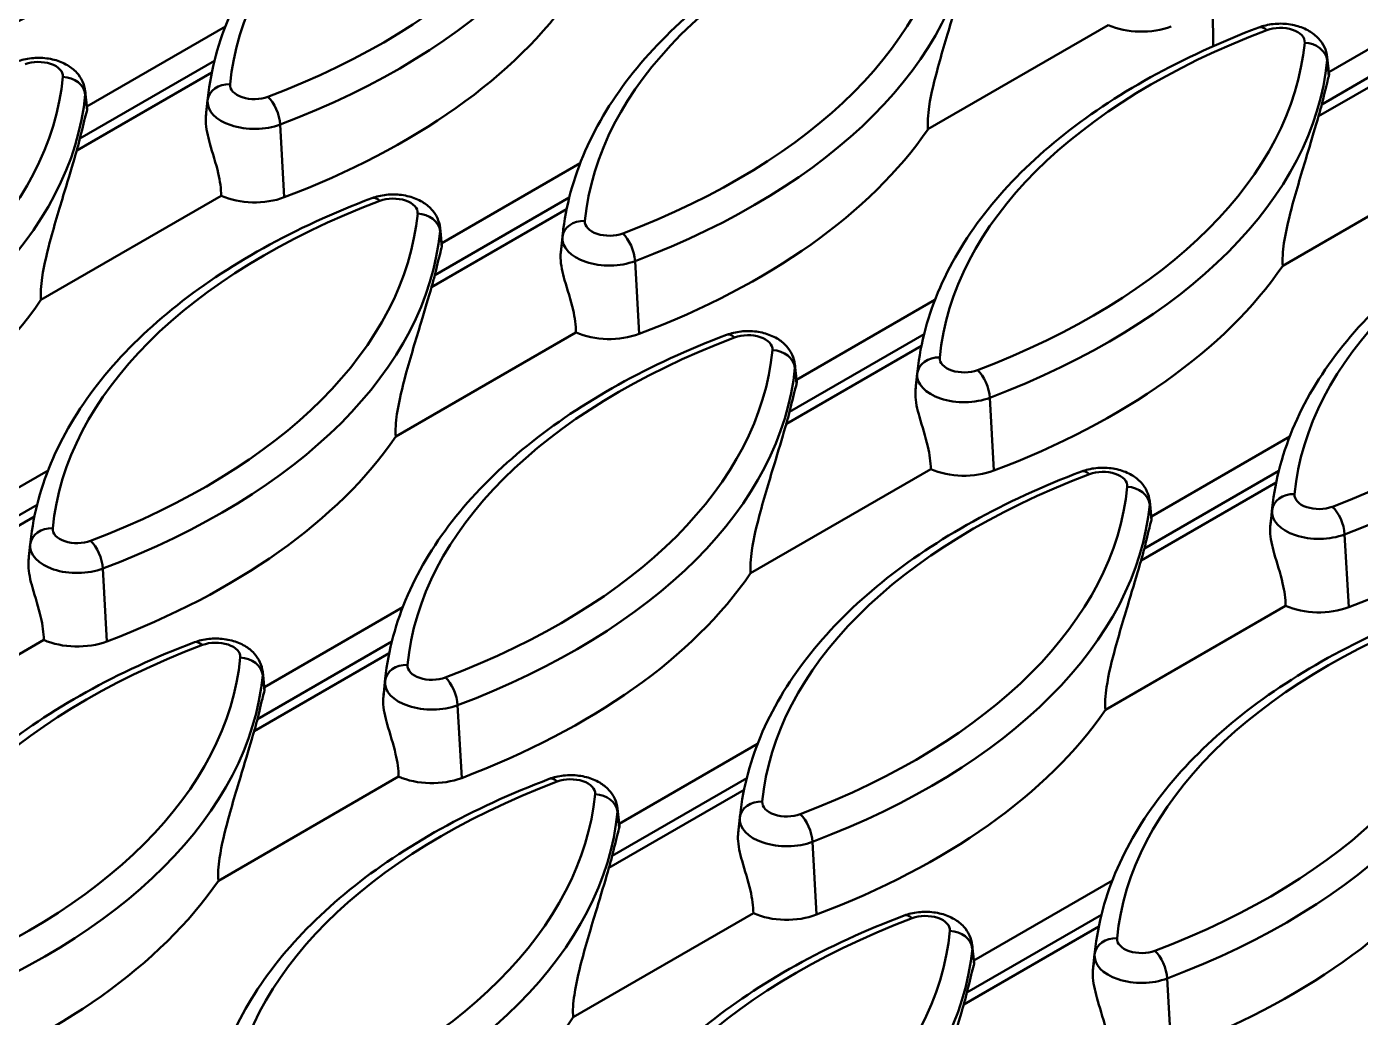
# Model space of a CAD drawing. Header units: millimetres. Extents: x 0 to 2774, y -40 to 1485.
# Drawn here: x 191.62 to 235.92, y 389.21 to 422.1 of the extents above; entities that cross this region are included whole.
import ezdxf

# ---------------------------------------------------------------- set-up
doc = ezdxf.new("R2010")
doc.units = ezdxf.units.MM
doc.header["$LTSCALE"] = 2.5
doc.layers.add('Sichtbar (ISO)', color=7, linetype='Continuous', lineweight=50)
doc.layers.add('Sichtbar schmal (ISO)', color=7, linetype='Continuous', lineweight=50)

msp = doc.modelspace()

# ---------------------------------------------------------------- linework, layer by layer
at = {"layer": 'Sichtbar (ISO)'}
for p, q in [((193.62, 419.45), (198.219, 422.105)), ((221.557, 418.696), (227.543, 422.152)), ((234.868, 420.584), (237.231, 421.948)), ((234.814, 421.088), (234.877, 420.502)), ((193.566, 419.954), (193.629, 419.368)), ((197.638, 419.738), (197.586, 419.252)), ((205.405, 414.914), (210.004, 417.569)), ((233.342, 414.16), (239.328, 417.615)), ((192.094, 413.025), (198.08, 416.481)), ((205.351, 415.418), (205.414, 414.831)), ((209.423, 415.202), (209.371, 414.716)), ((217.191, 410.378), (221.789, 413.033)), ((203.879, 408.489), (209.865, 411.945)), ((217.136, 410.882), (217.199, 410.295)), ((221.208, 410.666), (221.156, 410.179)), ((228.976, 405.842), (233.575, 408.497)), ((187.728, 404.708), (192.327, 407.363)), ((215.665, 403.953), (221.651, 407.409)), ((228.922, 406.346), (228.984, 405.759)), ((232.993, 406.13), (232.941, 405.643)), ((191.745, 404.996), (191.693, 404.509)), ((199.513, 400.172), (204.112, 402.827)), ((227.45, 399.417), (233.436, 402.873)), ((186.202, 398.283), (192.188, 401.739)), ((199.459, 400.675), (199.522, 400.089)), ((203.531, 400.459), (203.478, 399.973)), ((211.298, 395.636), (215.897, 398.291)), ((197.987, 393.747), (203.973, 397.203)), ((211.244, 396.139), (211.307, 395.553)), ((215.316, 395.923), (215.263, 395.437)), ((223.083, 391.099), (227.682, 393.755)), ((209.772, 389.211), (215.758, 392.667)), ((223.029, 391.603), (223.092, 391.017)), ((227.101, 391.387), (227.049, 390.901))]:
    msp.add_line(p, q, dxfattribs=at)
for centre, major_axis, start_param, end_param in [((174.639, 433.096), (25.106, 0), 5.2921, 5.906759), ((186.424, 428.56), (25.106, 0), 5.2921, 5.906759), ((228.65, 422.976), (-1.806, 0), 0.911322, 2.150508), ((209.994, 421.529), (24.887, 0), 6.114898, 6.142932), ((198.209, 424.024), (25.106, 0), 5.2921, 5.906759), ((168.746, 420.395), (24.887, 0), 6.114898, 6.142932), ((199.187, 417.306), (-1.806, 0), 0.911322, 2.150508), ((180.531, 415.859), (24.887, 0), 6.114898, 6.142932), ((209.994, 419.488), (25.106, 0), 5.2921, 5.906759), ((168.746, 418.354), (25.106, 0), 5.2921, 5.906759), ((210.972, 412.77), (-1.806, 0), 0.911322, 2.150508), ((221.779, 414.952), (25.106, 0), 5.2921, 5.906759), ((192.316, 411.323), (24.887, 0), 6.114898, 6.142932), ((180.531, 413.818), (25.106, 0), 5.2921, 5.906759), ((222.757, 408.233), (-1.806, 0), 0.911322, 2.150508), ((204.101, 406.787), (24.887, 0), 6.114898, 6.142932), ((192.316, 409.282), (25.106, 0), 5.2921, 5.906759), ((234.542, 403.697), (-1.806, 0), 0.911322, 2.150508), ((193.294, 402.563), (-1.806, 0), 0.911322, 2.150508), ((204.101, 404.746), (25.106, 0), 5.2921, 5.906759), ((174.639, 401.117), (24.887, 0), 6.114898, 6.142932), ((205.08, 398.027), (-1.806, 0), 0.911322, 2.150508), ((215.886, 400.209), (25.106, 0), 5.2921, 5.906759), ((186.424, 396.581), (24.887, 0), 6.114898, 6.142932), ((174.639, 399.075), (25.106, 0), 5.2921, 5.906759), ((216.865, 393.491), (-1.806, 0), 0.911322, 2.150508), ((198.209, 392.045), (24.887, 0), 6.114898, 6.142932), ((186.424, 394.539), (25.106, 0), 5.2921, 5.906759)]:
    msp.add_ellipse(centre, major_axis=major_axis, ratio=0.57735, start_param=start_param, end_param=end_param, dxfattribs=at)
for points, knots in [([(208.977, 431.145), (207.696, 430.661), (206.489, 430.107), (204.266, 428.873), (203.25, 428.194), (201.441, 426.729), (200.648, 425.943), (199.319, 424.285), (198.782, 423.413), (197.992, 421.609), (197.739, 420.678), (197.638, 419.738)], [2.9359057, 2.9359057, 2.9359057, 2.9359057, 3.121742, 3.121742, 3.3075784, 3.3075784, 3.4934147, 3.4934147, 3.6792511, 3.6792511, 3.8650875, 3.8650875, 3.8650875, 3.8650875]), ([(220.762, 426.609), (219.481, 426.125), (218.274, 425.57), (216.052, 424.337), (215.035, 423.658), (213.226, 422.193), (212.433, 421.407), (211.104, 419.749), (210.567, 418.877), (209.777, 417.073), (209.524, 416.142), (209.423, 415.202)], [2.9359057, 2.9359057, 2.9359057, 2.9359057, 3.121742, 3.121742, 3.3075784, 3.3075784, 3.4934147, 3.4934147, 3.6792511, 3.6792511, 3.8650875, 3.8650875, 3.8650875, 3.8650875]), ([(222.745, 423.659), (222.646, 423.322), (222.525, 422.915), (222.229, 421.933), (222.048, 421.343), (221.781, 420.358), (221.659, 419.876), (221.577, 419.317), (221.561, 419.176), (221.547, 418.917), (221.549, 418.798), (221.557, 418.696)], [3.485316, 3.485316, 3.485316, 3.485316, 3.831228, 3.831228, 4.242869, 4.242869, 4.503948, 4.503948, 4.581698, 4.581698, 4.653464, 4.653464, 4.653464, 4.653464]), ([(234.814, 421.088), (234.802, 421.204), (234.769, 421.315), (234.672, 421.526), (234.604, 421.622), (234.436, 421.806), (234.331, 421.886), (234.083, 422.034), (233.935, 422.092), (233.619, 422.175), (233.448, 422.196), (233.109, 422.2), (232.939, 422.182), (232.697, 422.124), (232.621, 422.101), (232.547, 422.073)], [0.847302, 0.847302, 0.847302, 0.847302, 1.046181, 1.046181, 1.270532, 1.270532, 1.556044, 1.556044, 1.929065, 1.929065, 2.339587, 2.339587, 2.746954, 2.746954, 2.935906, 2.935906, 2.935906, 2.935906]), ([(232.547, 422.073), (231.266, 421.589), (230.06, 421.034), (227.837, 419.801), (226.82, 419.122), (225.011, 417.657), (224.219, 416.871), (222.889, 415.213), (222.352, 414.341), (221.562, 412.537), (221.309, 411.606), (221.208, 410.666)], [2.9359057, 2.9359057, 2.9359057, 2.9359057, 3.121742, 3.121742, 3.3075784, 3.3075784, 3.4934147, 3.4934147, 3.6792511, 3.6792511, 3.8650875, 3.8650875, 3.8650875, 3.8650875]), ([(193.566, 419.954), (193.554, 420.07), (193.521, 420.181), (193.424, 420.392), (193.356, 420.488), (193.188, 420.672), (193.084, 420.752), (192.835, 420.9), (192.687, 420.958), (192.371, 421.041), (192.2, 421.062), (191.861, 421.066), (191.692, 421.048), (191.449, 420.99), (191.374, 420.967), (191.299, 420.939)], [0.847302, 0.847302, 0.847302, 0.847302, 1.046181, 1.046181, 1.270532, 1.270532, 1.556044, 1.556044, 1.929065, 1.929065, 2.339587, 2.339587, 2.746954, 2.746954, 2.935906, 2.935906, 2.935906, 2.935906]), ([(234.871, 420.453), (234.868, 420.443), (234.865, 420.432), (234.813, 420.25), (234.75, 419.985), (234.666, 419.639), (234.652, 419.581), (234.637, 419.52)], [0.7095826, 0.7095826, 0.7095826, 0.7095826, 0.7301099, 0.7301099, 1.0546565, 1.0546565, 1.1167, 1.1167, 1.1167, 1.1167]), ([(193.623, 419.319), (193.62, 419.309), (193.617, 419.298), (193.565, 419.116), (193.502, 418.851), (193.418, 418.505), (193.404, 418.447), (193.389, 418.386)], [0.7095826, 0.7095826, 0.7095826, 0.7095826, 0.7301099, 0.7301099, 1.0546565, 1.0546565, 1.1167, 1.1167, 1.1167, 1.1167]), ([(198.08, 416.481), (198.078, 416.717), (198.042, 416.972), (197.906, 417.562), (197.792, 417.9), (197.669, 418.337), (197.635, 418.468), (197.586, 418.721), (197.57, 418.844), (197.566, 419.012), (197.567, 419.072), (197.573, 419.13)], [0.0433649, 0.0433649, 0.0433649, 0.0433649, 0.199966, 0.199966, 0.399932, 0.399932, 0.4756007, 0.4756007, 0.5512693, 0.5512693, 0.5929939, 0.5929939, 0.5929939, 0.5929939]), ([(197.573, 419.13), (197.576, 419.159), (197.579, 419.189), (197.583, 419.229), (197.585, 419.24), (197.586, 419.252)], [0.70958265, 0.70958265, 0.70958265, 0.70958265, 0.73010989, 0.73010989, 0.73801389, 0.73801389, 0.73801389, 0.73801389]), ([(234.53, 419.122), (234.431, 418.786), (234.31, 418.379), (234.015, 417.397), (233.833, 416.807), (233.566, 415.821), (233.444, 415.339), (233.362, 414.781), (233.346, 414.64), (233.333, 414.381), (233.334, 414.262), (233.342, 414.16)], [3.485316, 3.485316, 3.485316, 3.485316, 3.831228, 3.831228, 4.242869, 4.242869, 4.503948, 4.503948, 4.581698, 4.581698, 4.653464, 4.653464, 4.653464, 4.653464]), ([(193.282, 417.988), (193.183, 417.652), (193.062, 417.245), (192.767, 416.263), (192.585, 415.673), (192.318, 414.687), (192.196, 414.205), (192.114, 413.647), (192.099, 413.506), (192.085, 413.247), (192.086, 413.128), (192.094, 413.025)], [3.485316, 3.485316, 3.485316, 3.485316, 3.831228, 3.831228, 4.242869, 4.242869, 4.503948, 4.503948, 4.581698, 4.581698, 4.653464, 4.653464, 4.653464, 4.653464]), ([(244.332, 417.537), (243.051, 417.053), (241.845, 416.498), (239.622, 415.265), (238.605, 414.586), (236.796, 413.121), (236.004, 412.335), (234.674, 410.677), (234.137, 409.805), (233.347, 408.001), (233.094, 407.07), (232.993, 406.13)], [2.9359057, 2.9359057, 2.9359057, 2.9359057, 3.121742, 3.121742, 3.3075784, 3.3075784, 3.4934147, 3.4934147, 3.6792511, 3.6792511, 3.8650875, 3.8650875, 3.8650875, 3.8650875]), ([(205.351, 415.418), (205.339, 415.534), (205.306, 415.645), (205.209, 415.856), (205.141, 415.952), (204.973, 416.136), (204.869, 416.216), (204.62, 416.364), (204.472, 416.422), (204.156, 416.505), (203.986, 416.526), (203.646, 416.529), (203.477, 416.512), (203.235, 416.454), (203.159, 416.431), (203.084, 416.403)], [0.847302, 0.847302, 0.847302, 0.847302, 1.046181, 1.046181, 1.270532, 1.270532, 1.556044, 1.556044, 1.929065, 1.929065, 2.339587, 2.339587, 2.746954, 2.746954, 2.935906, 2.935906, 2.935906, 2.935906]), ([(203.084, 416.403), (201.803, 415.919), (200.597, 415.364), (198.374, 414.131), (197.357, 413.452), (195.548, 411.987), (194.756, 411.201), (193.426, 409.543), (192.889, 408.671), (192.099, 406.867), (191.846, 405.936), (191.745, 404.996)], [2.9359057, 2.9359057, 2.9359057, 2.9359057, 3.121742, 3.121742, 3.3075784, 3.3075784, 3.4934147, 3.4934147, 3.6792511, 3.6792511, 3.8650875, 3.8650875, 3.8650875, 3.8650875]), ([(205.408, 414.783), (205.405, 414.773), (205.402, 414.762), (205.35, 414.58), (205.287, 414.315), (205.203, 413.969), (205.189, 413.911), (205.174, 413.85)], [0.7095826, 0.7095826, 0.7095826, 0.7095826, 0.7301099, 0.7301099, 1.0546565, 1.0546565, 1.1167, 1.1167, 1.1167, 1.1167]), ([(209.358, 414.594), (209.361, 414.623), (209.364, 414.653), (209.369, 414.693), (209.37, 414.704), (209.371, 414.716)], [0.70958265, 0.70958265, 0.70958265, 0.70958265, 0.73010989, 0.73010989, 0.73801389, 0.73801389, 0.73801389, 0.73801389]), ([(209.865, 411.945), (209.863, 412.181), (209.827, 412.436), (209.691, 413.025), (209.578, 413.364), (209.454, 413.801), (209.42, 413.932), (209.371, 414.185), (209.355, 414.308), (209.351, 414.476), (209.352, 414.536), (209.358, 414.594)], [0.0433649, 0.0433649, 0.0433649, 0.0433649, 0.199966, 0.199966, 0.399932, 0.399932, 0.4756007, 0.4756007, 0.5512693, 0.5512693, 0.5929939, 0.5929939, 0.5929939, 0.5929939]), ([(205.067, 413.452), (204.968, 413.116), (204.847, 412.709), (204.552, 411.727), (204.371, 411.137), (204.103, 410.151), (203.982, 409.669), (203.9, 409.111), (203.884, 408.97), (203.87, 408.711), (203.871, 408.592), (203.879, 408.489)], [3.485316, 3.485316, 3.485316, 3.485316, 3.831228, 3.831228, 4.242869, 4.242869, 4.503948, 4.503948, 4.581698, 4.581698, 4.653464, 4.653464, 4.653464, 4.653464]), ([(217.136, 410.882), (217.124, 410.998), (217.091, 411.109), (216.994, 411.32), (216.926, 411.416), (216.758, 411.6), (216.654, 411.68), (216.405, 411.828), (216.258, 411.885), (215.941, 411.969), (215.771, 411.99), (215.431, 411.993), (215.262, 411.975), (215.02, 411.918), (214.944, 411.895), (214.869, 411.867)], [0.847302, 0.847302, 0.847302, 0.847302, 1.046181, 1.046181, 1.270532, 1.270532, 1.556044, 1.556044, 1.929065, 1.929065, 2.339587, 2.339587, 2.746954, 2.746954, 2.935906, 2.935906, 2.935906, 2.935906]), ([(214.869, 411.867), (213.588, 411.382), (212.382, 410.828), (210.159, 409.595), (209.142, 408.916), (207.333, 407.451), (206.541, 406.665), (205.211, 405.007), (204.674, 404.135), (203.884, 402.331), (203.631, 401.4), (203.531, 400.459)], [2.9359057, 2.9359057, 2.9359057, 2.9359057, 3.121742, 3.121742, 3.3075784, 3.3075784, 3.4934147, 3.4934147, 3.6792511, 3.6792511, 3.8650875, 3.8650875, 3.8650875, 3.8650875]), ([(217.193, 410.247), (217.19, 410.236), (217.187, 410.226), (217.135, 410.044), (217.073, 409.779), (216.988, 409.433), (216.974, 409.375), (216.959, 409.314)], [0.7095826, 0.7095826, 0.7095826, 0.7095826, 0.7301099, 0.7301099, 1.0546565, 1.0546565, 1.1167, 1.1167, 1.1167, 1.1167]), ([(221.651, 407.409), (221.648, 407.644), (221.612, 407.9), (221.476, 408.489), (221.363, 408.828), (221.239, 409.265), (221.205, 409.396), (221.156, 409.649), (221.14, 409.772), (221.136, 409.94), (221.138, 409.999), (221.143, 410.057)], [0.0433649, 0.0433649, 0.0433649, 0.0433649, 0.199966, 0.199966, 0.399932, 0.399932, 0.4756007, 0.4756007, 0.5512693, 0.5512693, 0.5929939, 0.5929939, 0.5929939, 0.5929939]), ([(221.143, 410.057), (221.146, 410.087), (221.149, 410.117), (221.154, 410.157), (221.155, 410.168), (221.156, 410.179)], [0.70958265, 0.70958265, 0.70958265, 0.70958265, 0.73010989, 0.73010989, 0.73801389, 0.73801389, 0.73801389, 0.73801389]), ([(216.852, 408.916), (216.753, 408.58), (216.632, 408.173), (216.337, 407.191), (216.156, 406.601), (215.888, 405.615), (215.767, 405.133), (215.685, 404.575), (215.669, 404.434), (215.655, 404.175), (215.656, 404.056), (215.665, 403.953)], [3.485316, 3.485316, 3.485316, 3.485316, 3.831228, 3.831228, 4.242869, 4.242869, 4.503948, 4.503948, 4.581698, 4.581698, 4.653464, 4.653464, 4.653464, 4.653464]), ([(226.654, 407.331), (225.373, 406.846), (224.167, 406.292), (221.944, 405.059), (220.927, 404.38), (219.118, 402.915), (218.326, 402.129), (216.997, 400.471), (216.46, 399.599), (215.669, 397.795), (215.417, 396.863), (215.316, 395.923)], [2.9359057, 2.9359057, 2.9359057, 2.9359057, 3.121742, 3.121742, 3.3075784, 3.3075784, 3.4934147, 3.4934147, 3.6792511, 3.6792511, 3.8650875, 3.8650875, 3.8650875, 3.8650875]), ([(228.922, 406.346), (228.909, 406.462), (228.876, 406.573), (228.779, 406.784), (228.711, 406.88), (228.543, 407.064), (228.439, 407.144), (228.19, 407.292), (228.043, 407.349), (227.726, 407.433), (227.556, 407.454), (227.216, 407.457), (227.047, 407.439), (226.805, 407.382), (226.729, 407.359), (226.654, 407.331)], [0.847302, 0.847302, 0.847302, 0.847302, 1.046181, 1.046181, 1.270532, 1.270532, 1.556044, 1.556044, 1.929065, 1.929065, 2.339587, 2.339587, 2.746954, 2.746954, 2.935906, 2.935906, 2.935906, 2.935906]), ([(228.978, 405.71), (228.975, 405.7), (228.972, 405.69), (228.921, 405.508), (228.858, 405.243), (228.773, 404.897), (228.759, 404.839), (228.744, 404.778)], [0.7095826, 0.7095826, 0.7095826, 0.7095826, 0.7301099, 0.7301099, 1.0546565, 1.0546565, 1.1167, 1.1167, 1.1167, 1.1167]), ([(233.436, 402.873), (233.433, 403.108), (233.397, 403.364), (233.262, 403.953), (233.148, 404.292), (233.024, 404.729), (232.991, 404.859), (232.941, 405.113), (232.926, 405.236), (232.921, 405.404), (232.923, 405.463), (232.928, 405.521)], [0.0433649, 0.0433649, 0.0433649, 0.0433649, 0.199966, 0.199966, 0.399932, 0.399932, 0.4756007, 0.4756007, 0.5512693, 0.5512693, 0.5929939, 0.5929939, 0.5929939, 0.5929939]), ([(232.928, 405.521), (232.931, 405.551), (232.934, 405.58), (232.939, 405.621), (232.94, 405.632), (232.941, 405.643)], [0.70958265, 0.70958265, 0.70958265, 0.70958265, 0.73010989, 0.73010989, 0.73801389, 0.73801389, 0.73801389, 0.73801389]), ([(191.681, 404.387), (191.684, 404.417), (191.687, 404.446), (191.691, 404.487), (191.692, 404.498), (191.693, 404.509)], [0.70958265, 0.70958265, 0.70958265, 0.70958265, 0.73010989, 0.73010989, 0.73801389, 0.73801389, 0.73801389, 0.73801389]), ([(192.188, 401.739), (192.185, 401.974), (192.149, 402.23), (192.014, 402.819), (191.9, 403.158), (191.777, 403.595), (191.743, 403.725), (191.693, 403.979), (191.678, 404.102), (191.673, 404.27), (191.675, 404.329), (191.681, 404.387)], [0.0433649, 0.0433649, 0.0433649, 0.0433649, 0.199966, 0.199966, 0.399932, 0.399932, 0.4756007, 0.4756007, 0.5512693, 0.5512693, 0.5929939, 0.5929939, 0.5929939, 0.5929939]), ([(228.637, 404.38), (228.538, 404.044), (228.417, 403.637), (228.122, 402.655), (227.941, 402.065), (227.673, 401.079), (227.552, 400.597), (227.47, 400.038), (227.454, 399.898), (227.44, 399.639), (227.441, 399.519), (227.45, 399.417)], [3.485316, 3.485316, 3.485316, 3.485316, 3.831228, 3.831228, 4.242869, 4.242869, 4.503948, 4.503948, 4.581698, 4.581698, 4.653464, 4.653464, 4.653464, 4.653464]), ([(238.439, 402.795), (237.158, 402.31), (235.952, 401.756), (233.729, 400.523), (232.713, 399.843), (230.903, 398.379), (230.111, 397.593), (228.782, 395.935), (228.245, 395.063), (227.454, 393.259), (227.202, 392.327), (227.101, 391.387)], [2.9359057, 2.9359057, 2.9359057, 2.9359057, 3.121742, 3.121742, 3.3075784, 3.3075784, 3.4934147, 3.4934147, 3.6792511, 3.6792511, 3.8650875, 3.8650875, 3.8650875, 3.8650875]), ([(197.191, 401.661), (195.91, 401.176), (194.704, 400.622), (192.481, 399.388), (191.465, 398.709), (189.656, 397.245), (188.863, 396.459), (187.534, 394.801), (186.997, 393.928), (186.207, 392.125), (185.954, 391.193), (185.853, 390.253)], [2.9359057, 2.9359057, 2.9359057, 2.9359057, 3.121742, 3.121742, 3.3075784, 3.3075784, 3.4934147, 3.4934147, 3.6792511, 3.6792511, 3.8650875, 3.8650875, 3.8650875, 3.8650875]), ([(199.459, 400.675), (199.446, 400.792), (199.414, 400.903), (199.316, 401.114), (199.249, 401.21), (199.081, 401.394), (198.976, 401.474), (198.727, 401.622), (198.58, 401.679), (198.263, 401.762), (198.093, 401.784), (197.753, 401.787), (197.584, 401.769), (197.342, 401.712), (197.266, 401.689), (197.191, 401.661)], [0.847302, 0.847302, 0.847302, 0.847302, 1.046181, 1.046181, 1.270532, 1.270532, 1.556044, 1.556044, 1.929065, 1.929065, 2.339587, 2.339587, 2.746954, 2.746954, 2.935906, 2.935906, 2.935906, 2.935906]), ([(199.516, 400.04), (199.513, 400.03), (199.51, 400.02), (199.458, 399.838), (199.395, 399.573), (199.311, 399.227), (199.296, 399.169), (199.282, 399.108)], [0.7095826, 0.7095826, 0.7095826, 0.7095826, 0.7301099, 0.7301099, 1.0546565, 1.0546565, 1.1167, 1.1167, 1.1167, 1.1167]), ([(203.973, 397.203), (203.97, 397.438), (203.934, 397.693), (203.799, 398.283), (203.685, 398.621), (203.562, 399.059), (203.528, 399.189), (203.478, 399.443), (203.463, 399.566), (203.458, 399.734), (203.46, 399.793), (203.466, 399.851)], [0.0433649, 0.0433649, 0.0433649, 0.0433649, 0.199966, 0.199966, 0.399932, 0.399932, 0.4756007, 0.4756007, 0.5512693, 0.5512693, 0.5929939, 0.5929939, 0.5929939, 0.5929939]), ([(203.466, 399.851), (203.469, 399.881), (203.472, 399.91), (203.476, 399.951), (203.477, 399.962), (203.478, 399.973)], [0.70958265, 0.70958265, 0.70958265, 0.70958265, 0.73010989, 0.73010989, 0.73801389, 0.73801389, 0.73801389, 0.73801389]), ([(199.174, 398.71), (199.075, 398.374), (198.955, 397.967), (198.659, 396.984), (198.478, 396.394), (198.21, 395.409), (198.089, 394.927), (198.007, 394.368), (197.991, 394.228), (197.977, 393.969), (197.978, 393.849), (197.987, 393.747)], [3.485316, 3.485316, 3.485316, 3.485316, 3.831228, 3.831228, 4.242869, 4.242869, 4.503948, 4.503948, 4.581698, 4.581698, 4.653464, 4.653464, 4.653464, 4.653464]), ([(208.977, 397.124), (207.696, 396.64), (206.489, 396.086), (204.266, 394.852), (203.25, 394.173), (201.441, 392.709), (200.648, 391.923), (199.319, 390.265), (198.782, 389.392), (197.992, 387.589), (197.739, 386.657), (197.638, 385.717)], [2.9359057, 2.9359057, 2.9359057, 2.9359057, 3.121742, 3.121742, 3.3075784, 3.3075784, 3.4934147, 3.4934147, 3.6792511, 3.6792511, 3.8650875, 3.8650875, 3.8650875, 3.8650875]), ([(211.244, 396.139), (211.231, 396.255), (211.199, 396.367), (211.101, 396.578), (211.034, 396.674), (210.866, 396.858), (210.761, 396.938), (210.513, 397.086), (210.365, 397.143), (210.048, 397.226), (209.878, 397.248), (209.538, 397.251), (209.369, 397.233), (209.127, 397.176), (209.051, 397.153), (208.977, 397.124)], [0.847302, 0.847302, 0.847302, 0.847302, 1.046181, 1.046181, 1.270532, 1.270532, 1.556044, 1.556044, 1.929065, 1.929065, 2.339587, 2.339587, 2.746954, 2.746954, 2.935906, 2.935906, 2.935906, 2.935906]), ([(211.301, 395.504), (211.298, 395.494), (211.295, 395.484), (211.243, 395.302), (211.18, 395.037), (211.096, 394.691), (211.082, 394.632), (211.067, 394.572)], [0.7095826, 0.7095826, 0.7095826, 0.7095826, 0.7301099, 0.7301099, 1.0546565, 1.0546565, 1.1167, 1.1167, 1.1167, 1.1167]), ([(215.758, 392.667), (215.755, 392.902), (215.719, 393.157), (215.584, 393.747), (215.47, 394.085), (215.347, 394.523), (215.313, 394.653), (215.263, 394.906), (215.248, 395.03), (215.243, 395.198), (215.245, 395.257), (215.251, 395.315)], [0.0433649, 0.0433649, 0.0433649, 0.0433649, 0.199966, 0.199966, 0.399932, 0.399932, 0.4756007, 0.4756007, 0.5512693, 0.5512693, 0.5929939, 0.5929939, 0.5929939, 0.5929939]), ([(215.251, 395.315), (215.254, 395.345), (215.257, 395.374), (215.261, 395.415), (215.262, 395.426), (215.263, 395.437)], [0.70958265, 0.70958265, 0.70958265, 0.70958265, 0.73010989, 0.73010989, 0.73801389, 0.73801389, 0.73801389, 0.73801389]), ([(210.96, 394.174), (210.861, 393.838), (210.74, 393.431), (210.444, 392.448), (210.263, 391.858), (209.996, 390.873), (209.874, 390.391), (209.792, 389.832), (209.776, 389.692), (209.762, 389.433), (209.763, 389.313), (209.772, 389.211)], [3.485316, 3.485316, 3.485316, 3.485316, 3.831228, 3.831228, 4.242869, 4.242869, 4.503948, 4.503948, 4.581698, 4.581698, 4.653464, 4.653464, 4.653464, 4.653464]), ([(220.762, 392.588), (219.481, 392.104), (218.274, 391.55), (216.052, 390.316), (215.035, 389.637), (213.226, 388.172), (212.433, 387.387), (211.104, 385.729), (210.567, 384.856), (209.777, 383.053), (209.524, 382.121), (209.423, 381.181)], [2.9359057, 2.9359057, 2.9359057, 2.9359057, 3.121742, 3.121742, 3.3075784, 3.3075784, 3.4934147, 3.4934147, 3.6792511, 3.6792511, 3.8650875, 3.8650875, 3.8650875, 3.8650875]), ([(223.029, 391.603), (223.017, 391.719), (222.984, 391.831), (222.886, 392.042), (222.819, 392.138), (222.651, 392.322), (222.546, 392.402), (222.298, 392.549), (222.15, 392.607), (221.833, 392.69), (221.663, 392.712), (221.324, 392.715), (221.154, 392.697), (220.912, 392.639), (220.836, 392.617), (220.762, 392.588)], [0.847302, 0.847302, 0.847302, 0.847302, 1.046181, 1.046181, 1.270532, 1.270532, 1.556044, 1.556044, 1.929065, 1.929065, 2.339587, 2.339587, 2.746954, 2.746954, 2.935906, 2.935906, 2.935906, 2.935906]), ([(223.086, 390.968), (223.083, 390.958), (223.08, 390.948), (223.028, 390.766), (222.965, 390.501), (222.881, 390.155), (222.867, 390.096), (222.852, 390.036)], [0.7095826, 0.7095826, 0.7095826, 0.7095826, 0.7301099, 0.7301099, 1.0546565, 1.0546565, 1.1167, 1.1167, 1.1167, 1.1167]), ([(227.543, 388.131), (227.54, 388.366), (227.504, 388.621), (227.369, 389.211), (227.255, 389.549), (227.132, 389.987), (227.098, 390.117), (227.048, 390.37), (227.033, 390.493), (227.028, 390.662), (227.03, 390.721), (227.036, 390.779)], [0.0433649, 0.0433649, 0.0433649, 0.0433649, 0.199966, 0.199966, 0.399932, 0.399932, 0.4756007, 0.4756007, 0.5512693, 0.5512693, 0.5929939, 0.5929939, 0.5929939, 0.5929939]), ([(227.036, 390.779), (227.039, 390.809), (227.042, 390.838), (227.046, 390.879), (227.047, 390.89), (227.049, 390.901)], [0.70958265, 0.70958265, 0.70958265, 0.70958265, 0.73010989, 0.73010989, 0.73801389, 0.73801389, 0.73801389, 0.73801389]), ([(222.745, 389.638), (222.646, 389.302), (222.525, 388.895), (222.229, 387.912), (222.048, 387.322), (221.781, 386.337), (221.659, 385.855), (221.577, 385.296), (221.561, 385.155), (221.547, 384.896), (221.549, 384.777), (221.557, 384.675)], [3.485316, 3.485316, 3.485316, 3.485316, 3.831228, 3.831228, 4.242869, 4.242869, 4.503948, 4.503948, 4.581698, 4.581698, 4.653464, 4.653464, 4.653464, 4.653464])]:
    msp.add_open_spline(points, degree=3, knots=knots, dxfattribs=at)
for points in [[(234.877, 420.502), (234.878, 420.488), (234.877, 420.472), (234.871, 420.453)], [(193.629, 419.368), (193.631, 419.354), (193.629, 419.338), (193.623, 419.319)], [(205.414, 414.831), (205.416, 414.818), (205.414, 414.802), (205.408, 414.783)], [(217.199, 410.295), (217.201, 410.282), (217.199, 410.266), (217.193, 410.247)], [(228.984, 405.759), (228.986, 405.746), (228.984, 405.73), (228.978, 405.71)], [(199.522, 400.089), (199.523, 400.076), (199.521, 400.059), (199.516, 400.04)], [(211.307, 395.553), (211.308, 395.54), (211.306, 395.523), (211.301, 395.504)], [(223.092, 391.017), (223.093, 391.004), (223.092, 390.987), (223.086, 390.968)]]:
    msp.add_open_spline(points, degree=3, dxfattribs=at)
at = {"layer": 'Sichtbar schmal (ISO)'}
for p, q in [((231.014, 422.662), (231.033, 421.453)), ((234.637, 419.52), (238.606, 421.812)), ((238.897, 421.644), (234.53, 419.122)), ((193.389, 418.386), (197.857, 420.966)), ((234.815, 420.982), (234.871, 420.453)), ((197.769, 420.579), (193.282, 417.988)), ((193.567, 419.848), (193.623, 419.319)), ((197.63, 419.655), (197.573, 419.13)), ((200.041, 418.851), (200.176, 416.433)), ((205.174, 413.85), (209.642, 416.43)), ((209.554, 416.043), (205.067, 413.452)), ((205.352, 415.312), (205.408, 414.783)), ((209.415, 415.119), (209.358, 414.594)), ((211.827, 414.315), (211.961, 411.897)), ((216.959, 409.314), (221.427, 411.894)), ((221.339, 411.507), (216.852, 408.916)), ((217.137, 410.775), (217.193, 410.247)), ((221.2, 410.583), (221.143, 410.057)), ((223.612, 409.779), (223.747, 407.361)), ((228.744, 404.778), (233.212, 407.358)), ((233.124, 406.971), (228.637, 404.38)), ((187.497, 403.644), (191.964, 406.224)), ((228.922, 406.239), (228.978, 405.71)), ((191.876, 405.837), (187.389, 403.246)), ((232.985, 406.047), (232.928, 405.521)), ((191.737, 404.913), (191.681, 404.387)), ((235.397, 405.243), (235.532, 402.825)), ((194.149, 404.109), (194.284, 401.691)), ((199.282, 399.108), (203.749, 401.688)), ((203.662, 401.301), (199.174, 398.71)), ((199.459, 400.569), (199.516, 400.04)), ((203.522, 400.376), (203.466, 399.851)), ((205.934, 399.573), (206.069, 397.155)), ((211.067, 394.572), (215.535, 397.151)), ((215.447, 396.765), (210.96, 394.174)), ((211.244, 396.033), (211.301, 395.504)), ((215.307, 395.84), (215.251, 395.315)), ((217.719, 395.036), (217.854, 392.619)), ((222.852, 390.036), (227.32, 392.615)), ((227.232, 392.229), (222.745, 389.638)), ((223.03, 391.497), (223.086, 390.968)), ((227.092, 391.304), (227.036, 390.779)), ((229.504, 390.5), (229.639, 388.083))]:
    msp.add_line(p, q, dxfattribs=at)
for centre, major_axis, ratio, start_param, end_param in [((222.45, 419.409), (-24.113, 0), 0.57735, 5.2921, 6.227073), ((186.424, 431.418), (24.113, 0), 0.57735, 5.2921, 6.227073), ((186.424, 430.859), (24.86, 0), 0.57735, 5.2921, 6.227073), ((234.235, 414.873), (-24.113, 0), 0.57735, 5.2921, 6.227073), ((198.209, 426.882), (24.113, 0), 0.57735, 5.2921, 6.227073), ((198.209, 426.323), (24.86, 0), 0.57735, 5.2921, 6.227073), ((246.021, 410.337), (-24.113, 0), 0.57735, 5.2921, 6.227073), ((232.812, 421.371), (-0.265, 0.702), 0.447262, 5.581488, 6.283185), ((233.257, 421.591), (0.813, 0), 0.57735, 6.227073, 8.433693), ((209.994, 422.346), (24.113, 0), 0.57735, 5.2921, 6.227073), ((234.069, 420.952), (0.746, -0.073), 0.815212, 0.166414, 1.649944), ((192.009, 420.457), (0.813, 0), 0.57735, 6.227073, 8.433693), ((209.994, 421.787), (24.86, 0), 0.57735, 5.2921, 6.227073), ((233.257, 421.032), (1.56, 0), 0.57735, 6.227073, 6.345089), ((168.746, 421.212), (24.113, 0), 0.57735, 5.2921, 6.227073), ((192.821, 419.818), (0.746, -0.073), 0.815212, 0.166414, 1.649944), ((192.009, 419.898), (1.56, 0), 0.57735, 6.227073, 6.345089), ((198.375, 419.577), (-0.746, 0.073), 0.815212, 4.791537, 6.275066), ((199.187, 420.163), (-0.813, 0), 0.57735, 6.227073, 8.433693), ((168.746, 420.653), (24.86, 0), 0.57735, 5.2921, 6.227073), ((199.187, 419.604), (-1.56, 0), 0.57735, 6.227073, 8.433693), ((222.45, 418.85), (-24.86, 0), 0.57735, 6.221282, 6.227073), ((199.632, 419.158), (0.265, -0.702), 0.447262, 0.956366, 2.439895), ((257.806, 405.801), (-24.113, 0), 0.57735, 5.2921, 6.227073), ((221.779, 417.81), (24.113, 0), 0.57735, 5.2921, 6.227073), ((203.349, 415.701), (-0.265, 0.702), 0.447262, 5.581488, 6.283185), ((203.794, 415.921), (0.813, 0), 0.57735, 6.227073, 8.433693), ((221.779, 417.251), (24.86, 0), 0.57735, 5.2921, 6.227073), ((216.558, 404.667), (-24.113, 0), 0.57735, 5.2921, 6.227073), ((180.531, 416.676), (24.113, 0), 0.57735, 5.2921, 6.227073), ((204.606, 415.282), (0.746, -0.073), 0.815212, 0.166414, 1.649944), ((210.161, 415.041), (-0.746, 0.073), 0.815212, 4.791537, 6.275066), ((210.972, 415.627), (-0.813, 0), 0.57735, 6.227073, 8.433693), ((180.531, 416.117), (24.86, 0), 0.57735, 5.2921, 6.227073), ((203.794, 415.362), (1.56, 0), 0.57735, 6.227073, 6.345089), ((210.972, 415.068), (-1.56, 0), 0.57735, 6.227073, 8.433693), ((234.235, 414.314), (-24.86, 0), 0.57735, 6.221282, 6.227073), ((211.417, 414.622), (0.265, -0.702), 0.447262, 0.956366, 2.439895), ((228.343, 400.131), (-24.113, 0), 0.57735, 5.2921, 6.227073), ((215.134, 411.165), (-0.265, 0.702), 0.447262, 5.581488, 6.283185), ((215.58, 411.385), (0.813, 0), 0.57735, 6.227073, 8.433693), ((192.316, 412.139), (24.113, 0), 0.57735, 5.2921, 6.227073), ((216.391, 410.746), (0.746, -0.073), 0.815212, 0.166414, 1.649944), ((221.946, 410.505), (-0.746, 0.073), 0.815212, 4.791537, 6.275066), ((222.757, 411.091), (-0.813, 0), 0.57735, 6.227073, 8.433693), ((192.316, 411.58), (24.86, 0), 0.57735, 5.2921, 6.227073), ((215.58, 410.826), (1.56, 0), 0.57735, 6.227073, 6.345089), ((246.021, 409.778), (-24.86, 0), 0.57735, 6.221282, 6.227073), ((223.202, 410.086), (0.265, -0.702), 0.447262, 0.956366, 2.439895), ((222.757, 410.532), (-1.56, 0), 0.57735, 6.227073, 8.433693), ((240.128, 395.594), (-24.113, 0), 0.57735, 5.2921, 6.227073), ((226.919, 406.629), (-0.265, 0.702), 0.447262, 5.581488, 6.283185), ((227.365, 406.849), (0.813, 0), 0.57735, 6.227073, 8.433693), ((204.101, 407.603), (24.113, 0), 0.57735, 5.2921, 6.227073), ((228.176, 406.21), (0.746, -0.073), 0.815212, 0.166414, 1.649944), ((204.101, 407.044), (24.86, 0), 0.57735, 5.2921, 6.227073), ((227.365, 406.29), (1.56, 0), 0.57735, 6.227073, 6.345089), ((233.731, 405.969), (-0.746, 0.073), 0.815212, 4.791537, 6.275066), ((234.542, 406.555), (-0.813, 0), 0.57735, 6.227073, 8.433693), ((234.542, 405.996), (-1.56, 0), 0.57735, 6.227073, 8.433693), ((257.806, 405.242), (-24.86, 0), 0.57735, 6.221282, 6.227073), ((234.987, 405.55), (0.265, -0.702), 0.447262, 0.956366, 2.439895), ((192.483, 404.835), (-0.746, 0.073), 0.815212, 4.791537, 6.275066), ((193.294, 405.421), (-0.813, 0), 0.57735, 6.227073, 8.433693), ((193.294, 404.862), (-1.56, 0), 0.57735, 6.227073, 8.433693), ((216.558, 404.108), (-24.86, 0), 0.57735, 6.221282, 6.227073), ((193.74, 404.416), (0.265, -0.702), 0.447262, 0.956366, 2.439895), ((251.913, 391.058), (-24.113, 0), 0.57735, 5.2921, 6.227073), ((215.886, 403.067), (24.113, 0), 0.57735, 5.2921, 6.227073), ((210.665, 389.924), (-24.113, 0), 0.57735, 5.2921, 6.227073), ((197.457, 400.959), (-0.265, 0.702), 0.447262, 5.581488, 6.283185), ((197.902, 401.179), (0.813, 0), 0.57735, 6.227073, 8.433693), ((215.886, 402.508), (24.86, 0), 0.57735, 5.2921, 6.227073), ((174.639, 401.933), (24.113, 0), 0.57735, 5.2921, 6.227073), ((198.713, 400.54), (0.746, -0.073), 0.815212, 0.166414, 1.649944), ((204.268, 400.299), (-0.746, 0.073), 0.815212, 4.791537, 6.275066), ((205.08, 400.885), (-0.813, 0), 0.57735, 6.227073, 8.433693), ((174.639, 401.374), (24.86, 0), 0.57735, 5.2921, 6.227073), ((197.902, 400.62), (1.56, 0), 0.57735, 6.227073, 6.345089), ((205.525, 399.88), (0.265, -0.702), 0.447262, 0.956366, 2.439895), ((205.08, 400.326), (-1.56, 0), 0.57735, 6.227073, 8.433693), ((228.343, 399.572), (-24.86, 0), 0.57735, 6.221282, 6.227073), ((222.45, 385.388), (-24.113, 0), 0.57735, 5.2921, 6.227073), ((209.242, 396.423), (-0.265, 0.702), 0.447262, 5.581488, 6.283185), ((209.687, 396.643), (0.813, 0), 0.57735, 6.227073, 8.433693), ((186.424, 397.397), (24.113, 0), 0.57735, 5.2921, 6.227073), ((210.498, 396.004), (0.746, -0.073), 0.815212, 0.166414, 1.649944), ((186.424, 396.838), (24.86, 0), 0.57735, 5.2921, 6.227073), ((209.687, 396.084), (1.56, 0), 0.57735, 6.227073, 6.345089), ((216.053, 395.763), (-0.746, 0.073), 0.815212, 4.791537, 6.275066), ((216.865, 396.349), (-0.813, 0), 0.57735, 6.227073, 8.433693), ((216.865, 395.79), (-1.56, 0), 0.57735, 6.227073, 8.433693), ((240.128, 395.035), (-24.86, 0), 0.57735, 6.221282, 6.227073), ((217.31, 395.344), (0.265, -0.702), 0.447262, 0.956366, 2.439895), ((234.235, 380.852), (-24.113, 0), 0.57735, 5.2921, 6.227073), ((221.027, 391.887), (-0.265, 0.702), 0.447262, 5.581488, 6.283185), ((221.472, 392.107), (0.813, 0), 0.57735, 6.227073, 8.433693), ((198.209, 392.861), (24.113, 0), 0.57735, 5.2921, 6.227073), ((222.284, 391.468), (0.746, -0.073), 0.815212, 0.166414, 1.649944), ((221.472, 391.548), (1.56, 0), 0.57735, 6.227073, 6.345089), ((227.838, 391.227), (-0.746, 0.073), 0.815212, 4.791537, 6.275066), ((228.65, 391.813), (-0.813, 0), 0.57735, 6.227073, 8.433693), ((198.209, 392.302), (24.86, 0), 0.57735, 5.2921, 6.227073), ((228.65, 391.254), (-1.56, 0), 0.57735, 6.227073, 8.433693), ((251.913, 390.499), (-24.86, 0), 0.57735, 6.221282, 6.227073), ((229.095, 390.808), (0.265, -0.702), 0.447262, 0.956366, 2.439895)]:
    msp.add_ellipse(centre, major_axis=major_axis, ratio=ratio, start_param=start_param, end_param=end_param, dxfattribs=at)

doc.saveas('drawing.dxf')
